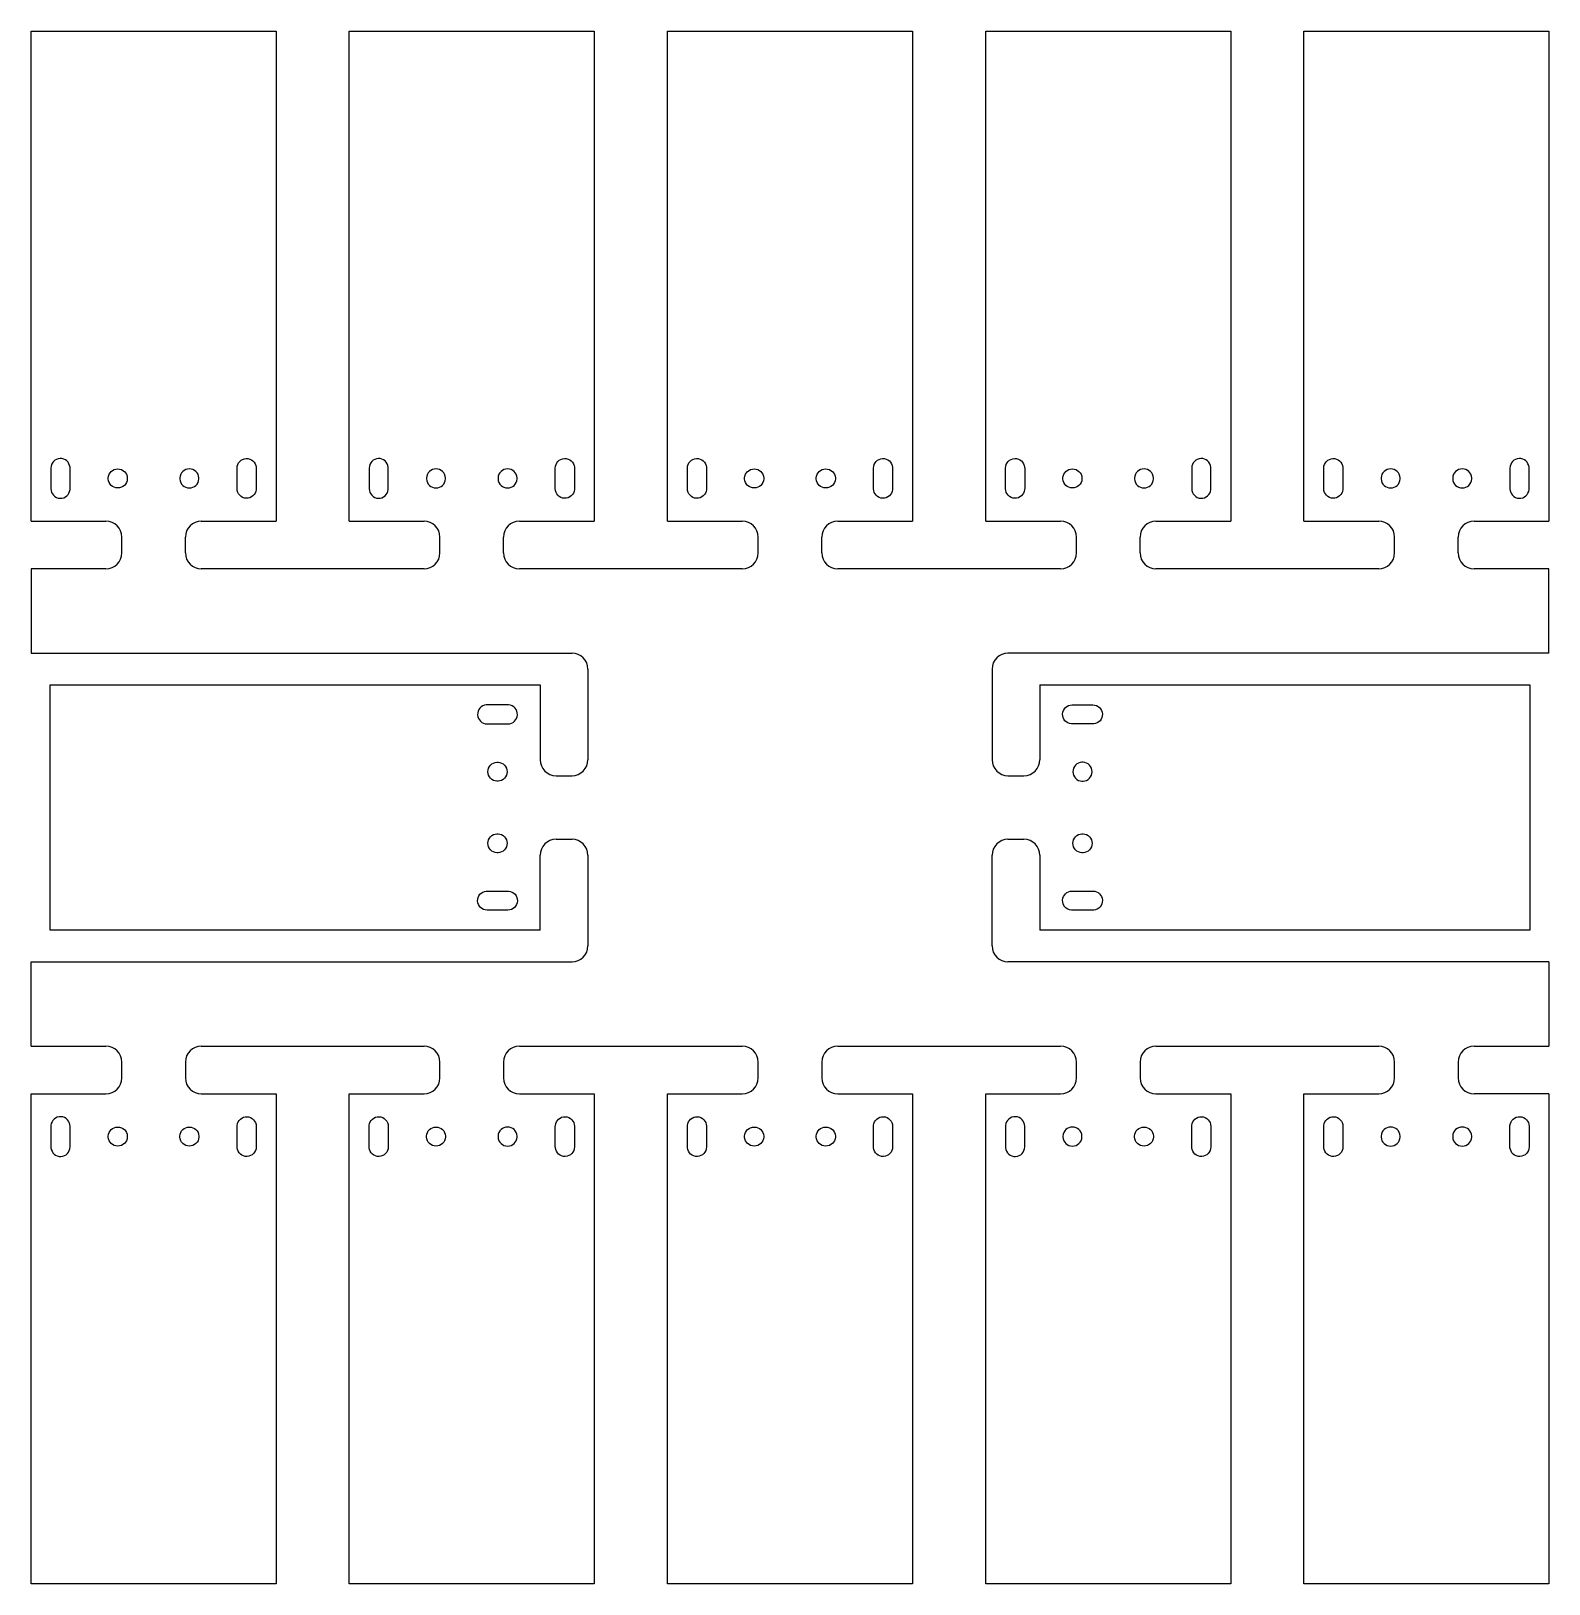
# Model space of a CAD drawing. Header units: millimetres. Extents: x 0 to 95.4, y 1.2 to 98.8.
import ezdxf

# ---------------------------------------------------------------- set-up
doc = ezdxf.new("R2010")
doc.units = ezdxf.units.MM
doc.layers.get('0').update_dxf_attribs({"linetype": 'CONTINUOUS'})

msp = doc.modelspace()

# ---------------------------------------------------------------- linework, layer by layer
for p, q in [((0, 98.8), (15.4, 98.8)), ((0, 68), (0, 98.8)), ((15.4, 98.8), (15.4, 68)), ((20, 98.8), (35.4, 98.8)), ((20, 68), (20, 98.8)), ((35.4, 98.8), (35.4, 68)), ((40, 68), (40, 98.8)), ((40, 98.8), (55.4, 98.8)), ((55.4, 98.8), (55.4, 68)), ((60, 68), (60, 98.8)), ((60, 98.8), (75.4, 98.8)), ((75.4, 98.8), (75.4, 68)), ((80, 98.8), (95.4, 98.8)), ((80, 68), (80, 98.8)), ((95.4, 98.8), (95.4, 68)), ((0, 68), (4.7, 68)), ((10.7, 68), (15.4, 68)), ((20, 68), (24.7, 68)), ((30.7, 68), (35.4, 68)), ((40, 68), (44.7, 68)), ((50.7, 68), (55.4, 68)), ((60, 68), (64.7, 68)), ((70.7, 68), (75.4, 68)), ((80, 68), (84.7, 68)), ((90.7, 68), (95.4, 68)), ((5.7, 66), (5.7, 67)), ((9.7, 66), (9.7, 67)), ((25.7, 66), (25.7, 67)), ((29.7, 66), (29.7, 67)), ((45.7, 66), (45.7, 67)), ((49.7, 66), (49.7, 67)), ((65.7, 66), (65.7, 67)), ((69.7, 66), (69.7, 67)), ((85.7, 66), (85.7, 67)), ((89.7, 66), (89.7, 67)), ((0, 65), (0, 59.7)), ((4.7, 65), (0, 65)), ((24.7, 65), (10.7, 65)), ((44.7, 65), (30.7, 65)), ((64.7, 65), (50.7, 65)), ((84.7, 65), (70.7, 65)), ((95.4, 65), (90.7, 65)), ((95.4, 59.7), (95.4, 65)), ((0, 59.7), (34, 59.7)), ((95.4, 59.7), (61.4, 59.7)), ((35, 58.7), (35, 53)), ((60.4, 58.7), (60.4, 53)), ((1.2, 42.3), (1.2, 57.7)), ((1.2, 57.7), (32, 57.7)), ((32, 57.7), (32, 53)), ((63.4, 57.7), (63.4, 53)), ((63.4, 57.7), (94.2, 57.7)), ((94.2, 57.7), (94.2, 42.3)), ((33, 52), (34, 52)), ((61.4, 52), (62.4, 52)), ((33, 48), (34, 48)), ((61.4, 48), (62.4, 48)), ((32, 42.3), (32, 47)), ((35, 47), (35, 41.3)), ((60.4, 41.3), (60.4, 47)), ((63.4, 47), (63.4, 42.3)), ((32, 42.3), (1.2, 42.3)), ((94.2, 42.3), (63.4, 42.3)), ((0, 35), (0, 40.3)), ((0, 40.3), (34, 40.3)), ((95.4, 40.3), (61.4, 40.3)), ((95.4, 40.3), (95.4, 35)), ((0, 35), (4.7, 35)), ((10.7, 35), (24.7, 35)), ((30.7, 35), (44.7, 35)), ((50.7, 35), (64.7, 35)), ((70.7, 35), (84.7, 35)), ((90.7, 35), (95.4, 35)), ((5.7, 33), (5.7, 34)), ((9.7, 34), (9.7, 33)), ((25.7, 33), (25.7, 34)), ((29.7, 34), (29.7, 33)), ((45.7, 33), (45.7, 34)), ((49.7, 34), (49.7, 33)), ((65.7, 33), (65.7, 34)), ((69.7, 34), (69.7, 33)), ((85.7, 33), (85.7, 34)), ((89.7, 34), (89.7, 33)), ((0, 1.2), (0, 32)), ((0, 32), (4.7, 32)), ((10.7, 32), (15.4, 32)), ((15.4, 32), (15.4, 1.2)), ((20, 32), (24.7, 32)), ((20, 1.2), (20, 32)), ((30.7, 32), (35.4, 32)), ((35.4, 32), (35.4, 1.2)), ((40, 32), (44.7, 32)), ((40, 1.2), (40, 32)), ((50.7, 32), (55.4, 32)), ((55.4, 32), (55.4, 1.2)), ((60, 32), (64.7, 32)), ((60, 1.2), (60, 32)), ((70.7, 32), (75.4, 32)), ((75.4, 32), (75.4, 1.2)), ((80, 32), (84.7, 32)), ((80, 1.2), (80, 32)), ((95.4, 32), (90.7, 32)), ((95.4, 32), (95.4, 1.2)), ((15.4, 1.2), (0, 1.2)), ((35.4, 1.2), (20, 1.2)), ((55.4, 1.2), (40, 1.2)), ((75.4, 1.2), (60, 1.2)), ((95.4, 1.2), (80, 1.2))]:
    msp.add_line(p, q)
for points in [[(1.25, 70.035, 0.957291), (2.44772, 69.98271), (2.45, 70.035), (2.45, 71.335), (2.44772, 71.38729, 0.957291), (1.25, 71.335)], [(6.05, 70.71869), (6.05, 70.65131, -0.945419), (4.85, 70.65131), (4.85, 70.71869, -0.945419)], [(9.35, 70.65131, 0.945419), (10.55, 70.65131), (10.55, 70.71869, 0.945419), (9.35, 70.71869)], [(14.1477, 71.38729), (14.15, 71.335), (14.15, 70.035), (14.1477, 69.98271, -0.957291), (12.95, 70.035), (12.95, 71.335, -0.957291)], [(22.44772, 71.38729, 0.957291), (21.25, 71.335), (21.25, 70.035, 0.957291), (22.44772, 69.98271), (22.45, 70.035), (22.45, 71.335)], [(26.05, 70.71869, 0.945419), (24.85, 70.71869), (24.85, 70.65131, 0.945419), (26.05, 70.65131)], [(29.35, 70.65131, 0.945419), (30.55, 70.65131), (30.55, 70.71869, 0.945419), (29.35, 70.71869)], [(32.95, 70.035), (32.95, 71.335, -0.957291), (34.1477, 71.38729), (34.15, 71.335), (34.15, 70.035), (34.1477, 69.98271, -0.957291)], [(42.45, 71.335), (42.45, 70.035), (42.44772, 69.98271, -0.957291), (41.25, 70.035), (41.25, 71.335, -0.957291), (42.44772, 71.38729)], [(46.05, 70.71869), (46.05, 70.65131, -0.945419), (44.85, 70.65131), (44.85, 70.71869, -0.945419)], [(49.35, 70.65131), (49.35, 70.71869, -0.945419), (50.55, 70.71869), (50.55, 70.65131, -0.945419)], [(54.1477, 71.38729), (54.15, 71.335), (54.15, 70.035), (54.1477, 69.98271, -0.957291), (52.95, 70.035), (52.95, 71.335, -0.957291)], [(61.25, 70.035), (61.25, 71.335, -0.957291), (62.44772, 71.38729), (62.45, 71.335), (62.45, 70.035), (62.44772, 69.98271, -0.957291)], [(66.05, 70.71869), (66.05, 70.65131, -0.945419), (64.85, 70.65131), (64.85, 70.71869, -0.945419)], [(69.35, 70.65131, 0.945419), (70.55, 70.65131), (70.55, 70.71869, 0.945419), (69.35, 70.71869)], [(74.1477, 71.38729, 0.957291), (72.95, 71.335), (72.95, 70.035, 0.957291), (74.1477, 69.98271), (74.15, 70.035), (74.15, 71.335)], [(82.45, 70.035), (82.44772, 69.98271, -0.957291), (81.25, 70.035), (81.25, 71.335, -0.957291), (82.44772, 71.38729), (82.45, 71.335)], [(84.85, 70.65131, 0.945419), (86.05, 70.65131), (86.05, 70.71869, 0.945419), (84.85, 70.71869)], [(89.35, 70.65131, 0.945419), (90.55, 70.65131), (90.55, 70.71869, 0.945419), (89.35, 70.71869)], [(94.1477, 71.38729, 0.957291), (92.95, 71.335), (92.95, 70.035, 0.957291), (94.1477, 69.98271), (94.15, 70.035), (94.15, 71.335)], [(29.965, 55.25, 0.957291), (30.01729, 56.4477), (29.965, 56.45), (28.665, 56.45), (28.61271, 56.4477, 0.957291), (28.665, 55.25)], [(66.78729, 55.25228), (66.735, 55.25), (65.435, 55.25), (65.38271, 55.25228, -0.957291), (65.435, 56.45), (66.735, 56.45, -0.957291)], [(29.28131, 52.85), (29.34869, 52.85, -0.945419), (29.34869, 51.65), (29.28131, 51.65, -0.945419)], [(66.11869, 51.65, 0.945419), (66.11869, 52.85), (66.05131, 52.85, 0.945419), (66.05131, 51.65)], [(29.34869, 47.15), (29.28131, 47.15, -0.945419), (29.28131, 48.35), (29.34869, 48.35, -0.945419)], [(66.05131, 48.35), (66.11869, 48.35, -0.945419), (66.11869, 47.15), (66.05131, 47.15, -0.945419)], [(28.665, 44.75), (29.965, 44.75), (30.01729, 44.74772, -0.957291), (29.965, 43.55), (28.665, 43.55, -0.957291), (28.61271, 44.74772)], [(65.435, 44.75), (66.735, 44.75, -0.957291), (66.78729, 43.5523), (66.735, 43.55), (65.435, 43.55), (65.38271, 43.5523, -0.957291)], [(1.2523, 28.61271, 0.957291), (2.45, 28.665), (2.45, 29.965, 0.957291), (1.2523, 30.01729), (1.25, 29.965), (1.25, 28.665)], [(12.95228, 28.61271), (12.95, 28.665), (12.95, 29.965), (12.95228, 30.01729, -0.957291), (14.15, 29.965), (14.15, 28.665, -0.957291)], [(21.25, 29.965), (21.2523, 30.01729, -0.957291), (22.45, 29.965), (22.45, 28.665, -0.957291), (21.2523, 28.61271), (21.25, 28.665)], [(32.95, 29.965), (32.95228, 30.01729, -0.957291), (34.15, 29.965), (34.15, 28.665, -0.957291), (32.95228, 28.61271), (32.95, 28.665)], [(41.2523, 28.61271), (41.25, 28.665), (41.25, 29.965), (41.2523, 30.01729, -0.957291), (42.45, 29.965), (42.45, 28.665, -0.957291)], [(52.95, 28.665), (52.95, 29.965), (52.95228, 30.01729, -0.957291), (54.15, 29.965), (54.15, 28.665, -0.957291), (52.95228, 28.61271)], [(62.45, 29.965, 0.957291), (61.2523, 30.01729), (61.25, 29.965), (61.25, 28.665), (61.2523, 28.61271, 0.957291), (62.45, 28.665)], [(72.95, 28.665), (72.95, 29.965), (72.95228, 30.01729, -0.957291), (74.15, 29.965), (74.15, 28.665, -0.957291), (72.95228, 28.61271)], [(82.45, 29.965), (82.45, 28.665, -0.957291), (81.2523, 28.61271), (81.25, 28.665), (81.25, 29.965), (81.2523, 30.01729, -0.957291)], [(94.15, 29.965), (94.15, 28.665, -0.957291), (92.95228, 28.61271), (92.95, 28.665), (92.95, 29.965), (92.95228, 30.01729, -0.957291)], [(4.85, 29.28131), (4.85, 29.34869, -0.945419), (6.05, 29.34869), (6.05, 29.28131, -0.945419)], [(10.55, 29.34869), (10.55, 29.28131, -0.945419), (9.35, 29.28131), (9.35, 29.34869, -0.945419)], [(26.05, 29.34869), (26.05, 29.28131, -0.945419), (24.85, 29.28131), (24.85, 29.34869, -0.945419)], [(29.35, 29.28131, 0.945419), (30.55, 29.28131), (30.55, 29.34869, 0.945419), (29.35, 29.34869)], [(46.05, 29.34869), (46.05, 29.28131, -0.945419), (44.85, 29.28131), (44.85, 29.34869, -0.945419)], [(49.35, 29.28131), (49.35, 29.34869, -0.945419), (50.55, 29.34869), (50.55, 29.28131, -0.945419)], [(64.85, 29.28131, 0.945419), (66.05, 29.28131), (66.05, 29.34869, 0.945419), (64.85, 29.34869)], [(70.55, 29.34869), (70.55, 29.28131, -0.945419), (69.35, 29.28131), (69.35, 29.34869, -0.945419)], [(86.05, 29.34869, 0.945419), (84.85, 29.34869), (84.85, 29.28131, 0.945419), (86.05, 29.28131)], [(90.55, 29.34869, 0.945419), (89.35, 29.34869), (89.35, 29.28131, 0.945419), (90.55, 29.28131)]]:
    msp.add_lwpolyline(points, format="xyb", close=True)
for centre, start, end in [((4.7, 67), 0, 90), ((10.7, 67), 90, 180), ((24.7, 67), 0, 90), ((30.7, 67), 90, 180), ((44.7, 67), 0, 90), ((50.7, 67), 90, 180), ((64.7, 67), 0, 90), ((70.7, 67), 90, 180), ((84.7, 67), 0, 90), ((90.7, 67), 90, 180), ((4.7, 66), -90, 0), ((10.7, 66), 180, 270), ((24.7, 66), -90, 0), ((30.7, 66), 180, 270), ((44.7, 66), -90, 0), ((50.7, 66), 180, 270), ((64.7, 66), -90, 0), ((70.7, 66), 180, 270), ((84.7, 66), -90, 0), ((90.7, 66), 180, 270), ((34, 58.7), 0, 90), ((61.4, 58.7), 90, 180), ((33, 53), 180, 270), ((34, 53), -90, 0), ((61.4, 53), 180, 270), ((62.4, 53), -90, 0), ((33, 47), 90, 180), ((34, 47), 0, 90), ((61.4, 47), 90, 180), ((62.4, 47), 0, 90), ((34, 41.3), 270, 360), ((61.4, 41.3), 180, 270), ((4.7, 34), 0, 90), ((10.7, 34), 90, 180), ((24.7, 34), 0, 90), ((30.7, 34), 90, 180), ((44.7, 34), 0, 90), ((50.7, 34), 90, 180), ((64.7, 34), 0, 90), ((70.7, 34), 90, 180), ((84.7, 34), 0, 90), ((90.7, 34), 90, 180), ((4.7, 33), 270, 360), ((10.7, 33), 180, 270), ((24.7, 33), 270, 360), ((30.7, 33), 180, 270), ((44.7, 33), -90, 0), ((50.7, 33), 180, 270), ((64.7, 33), -90, 0), ((70.7, 33), 180, 270), ((84.7, 33), -90, 0), ((90.7, 33), 180, 270)]:
    msp.add_arc(centre, 1, start, end)

doc.saveas('drawing.dxf')
